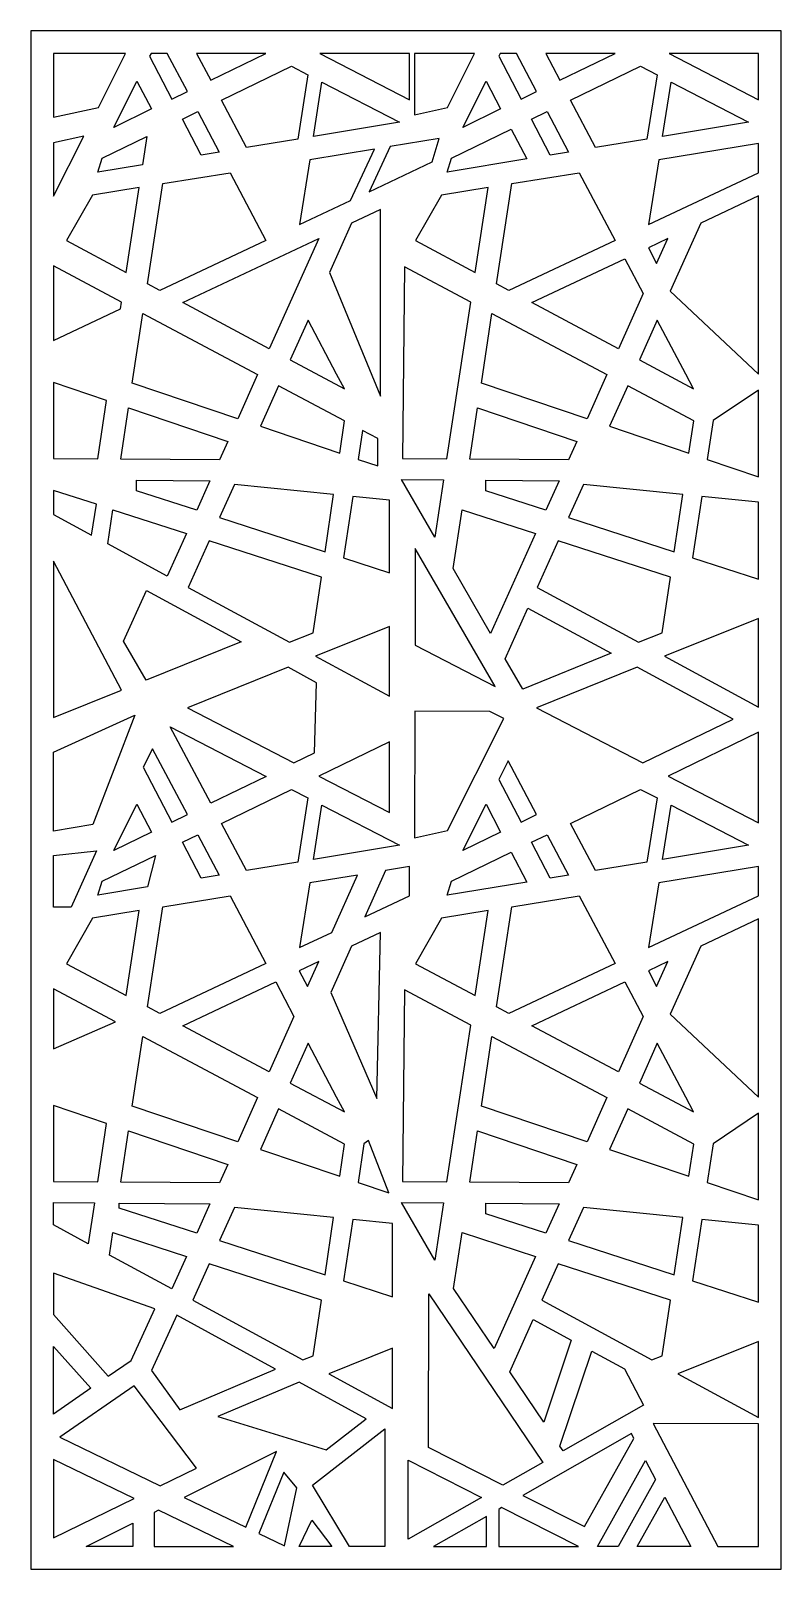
# Model space of a CAD drawing. Extents: x 4447 to 5508, y 2590 to 4766.
import ezdxf

# ---------------------------------------------------------------- set-up
doc = ezdxf.new("R2010")
doc.units = 0
doc.layers.add('LAYER_01', color=7, linetype='CONTINUOUS')
doc.layers.add('LAYER_02', color=7, linetype='CONTINUOUS')

msp = doc.modelspace()

# ---------------------------------------------------------------- linework, layer by layer
at = {"layer": 'LAYER_01'}
for points in [[(5074.7, 4733.4), (4989.7, 4733.4), (4989.4, 4646.9), (5036.2, 4657.2)], [(5110.7, 4733.4), (5108.7, 4729.5), (5140.3, 4669), (5162.2, 4679.6), (5133.7, 4733.4)], [(5195.2, 4695.6), (5273.2, 4733.4), (5175.3, 4733.4)], [(5349.6, 4733.4), (5476.2, 4668), (5476.2, 4733.4)], [(5210.2, 4667.2), (5309.4, 4715.3), (5332.6, 4703.3), (5318.2, 4612.5), (5245.5, 4600.4)], [(5111.4, 4655), (5057.9, 4629), (5090.9, 4694.2)], [(5461.9, 4636.4), (5340.3, 4616.2), (5352.5, 4693)], [(5207.3, 4594.1), (5181.6, 4589.8), (5155.2, 4640.5), (5177.2, 4651.2)], [(5126.3, 4626.5), (5148.3, 4584.3), (5035.7, 4565.6), (5041.9, 4585.6)], [(5476.2, 4564.9), (5476.2, 4606.1), (5335.1, 4583.2), (5320.6, 4491.5)], [(5127.2, 4549.4), (5222.7, 4564.9), (5273.3, 4469.2), (5123.2, 4398.4), (5105.6, 4407.8)], [(5093.9, 4544), (5027.9, 4533.3), (4991.2, 4468.8), (5075.6, 4423.8)], [(5476.2, 4532.2), (5394.4, 4493.7), (5351.2, 4397.4), (5476.2, 4280.2)], [(5332.1, 4436.6), (5347.8, 4471.7), (5320.4, 4458.8)], [(5277.9, 4315.9), (5155.7, 4381.1), (5287.1, 4443.1), (5313, 4394.1)], [(5069.2, 4382), (4975.5, 4431.9), (4972.8, 4160.9), (5035.4, 4160.3)], [(5261.5, 4279.4), (5233.6, 4217), (5084.2, 4267.5), (5099.2, 4366)], [(5332.9, 4356.5), (5307.6, 4300.1), (5384.3, 4259.2), (5373.2, 4280.2)], [(5384.6, 4213.8), (5291.2, 4263.6), (5265.5, 4206.3), (5377.8, 4168.3)], [(5476.2, 4135), (5476.2, 4257.4), (5411.9, 4214.3), (5403.7, 4159.5)], [(5078.8, 4232.4), (5219.2, 4185), (5207.4, 4158.7), (5067.8, 4160)], [(4971.3, 4131.2), (5030.8, 4130.6), (5018.5, 4049.6)], [(5090.4, 4115.1), (5090.4, 4130.1), (5194.1, 4129.1), (5175.5, 4087.5)], [(5228.6, 4124.2), (5207.5, 4077.1), (5356.9, 4028.7), (5369, 4109.8)], [(5383, 4020.3), (5476.2, 3990), (5476.2, 4098.8), (5395.9, 4107)], [(5056.9, 4088.4), (5160.7, 4054.8), (5097.3, 3913.4), (5044.2, 4005.2)], [(4990.4, 3896.8), (5103.7, 3838.2), (4990.8, 4033.3)], [(5163.2, 3978.4), (5306.5, 3900.9), (5339.9, 3914.4), (5351.6, 3992.9), (5192.8, 4044.4)], [(5118, 3877.6), (5150.1, 3949), (5267.9, 3885.3), (5142.7, 3834.8)], [(5343.2, 3881.1), (5476.2, 3809.2), (5476.2, 3934.7)], [(5162.1, 3808), (5312.6, 3730.2), (5440.2, 3792.1), (5304.6, 3865.5)], [(5116.1, 3792.9), (5096.3, 3803), (4990, 3803.4), (4989.4, 3624.5), (5036.2, 3634.9)], [(5348.2, 3711.8), (5476.2, 3645.6), (5476.2, 3773.8)], [(5162.2, 3657.2), (5122, 3733.3), (5108.7, 3707.1), (5140.3, 3646.6)], [(5318.2, 3590.2), (5245.5, 3578.1), (5210.2, 3644.8), (5309.4, 3692.9), (5332.6, 3680.9)], [(5090.9, 3671.9), (5111.4, 3632.6), (5057.9, 3606.7)], [(5461.9, 3614), (5340.3, 3593.8), (5352.5, 3670.6)], [(5155.2, 3618.1), (5177.2, 3628.8), (5207.3, 3571.7), (5181.6, 3567.5)], [(5126.3, 3604.1), (5148.3, 3561.9), (5035.7, 3543.2), (5041.9, 3563.2)], [(5476.2, 3542.5), (5476.2, 3583.8), (5335.1, 3560.8), (5320.6, 3469.1)], [(5222.7, 3542.6), (5273.3, 3446.9), (5123.2, 3376.1), (5105.6, 3385.4), (5127.2, 3527)], [(5093.9, 3521.6), (5027.9, 3510.9), (4991.2, 3446.4), (5075.6, 3401.5)], [(5476.2, 3509.8), (5394.4, 3471.3), (5351.2, 3375.1), (5476.2, 3257.8)], [(5320.4, 3436.4), (5332.1, 3414.2), (5347.8, 3449.3)], [(5277.9, 3293.5), (5155.7, 3358.7), (5287.1, 3420.7), (5313, 3371.7)], [(5069.2, 3359.6), (4975.5, 3409.6), (4972.8, 3138.5), (5035.4, 3138), (5053.6, 3257.8)], [(5261.5, 3257), (5233.6, 3194.7), (5084.2, 3245.2), (5099.2, 3343.6)], [(5332.9, 3334.1), (5307.6, 3277.7), (5384.3, 3236.8), (5373.2, 3257.8)], [(5384.6, 3191.4), (5291.2, 3241.2), (5265.5, 3183.9), (5377.8, 3145.9)], [(5476.2, 3112.6), (5476.2, 3235.1), (5411.9, 3191.9), (5403.7, 3137.1)], [(5078.8, 3210.1), (5219.2, 3162.6), (5207.4, 3136.4), (5067.8, 3137.7)], [(4971.3, 3108.8), (5030.8, 3108.2), (5018.5, 3027.3)], [(5090.4, 3092.8), (5090.4, 3107.7), (5194.1, 3106.7), (5175.5, 3065.2)], [(5228.6, 3101.8), (5207.5, 3054.8), (5356.9, 3006.3), (5369, 3087.4)], [(5383, 2997.9), (5476.2, 2967.7), (5476.2, 3076.5), (5395.9, 3084.7)], [(5044.8, 2987.2), (5056.9, 3066.1), (5160.7, 3032.4), (5102.3, 2902.2)], [(5169.7, 2970.5), (5325.5, 2886.2), (5339.9, 2892), (5351.6, 2970.5), (5192.8, 3022)], [(5114.4, 2708.9), (5009.2, 2762.1), (5009.9, 2979.6), (5171, 2741.2)], [(5172.6, 2798.2), (5124.4, 2869.5), (5157.5, 2943.1), (5211.3, 2914)], [(5195.4, 2764.4), (5240.2, 2898.4), (5286.5, 2873.4), (5313.3, 2822.4), (5199.9, 2757.7)], [(5476.2, 2804.7), (5476.2, 2912.4), (5362.2, 2866.4)], [(5476.2, 2622.3), (5476.2, 2795.7), (5327, 2796.2), (5418.6, 2622.3)], [(5299.8, 2775.2), (5296.3, 2781.9), (5143, 2694.5), (5230.1, 2650.4)], [(4980.7, 2744.2), (5084.3, 2691.7), (4980.7, 2632.6)], [(5330.5, 2717), (5277.6, 2622.3), (5248.5, 2622.3), (5316.4, 2743.8)], [(5221.6, 2622.3), (5112.9, 2677.3), (5108.7, 2674.8), (5108.7, 2622.3)], [(5304.5, 2622.3), (5343.6, 2692.2), (5380.3, 2622.3)], [(5091.3, 2664.9), (5016.6, 2622.3), (5091.3, 2622.3)]]:
    msp.add_lwpolyline(points, close=True, dxfattribs=at)
at = {"layer": 'LAYER_02'}
for points in [[(4446.9, 2590.2), (5508.3, 2590.2), (5508.3, 4765.6), (4446.9, 4765.6)], [(4479.1, 4643.2), (4542.5, 4657.2), (4581, 4733.4), (4479.1, 4733.4)], [(4668.4, 4679.6), (4640, 4733.4), (4617, 4733.4), (4615, 4729.5), (4646.6, 4669)], [(4779.4, 4733.4), (4681.5, 4733.4), (4701.5, 4695.6)], [(4982.4, 4668), (4982.4, 4733.4), (4855.8, 4733.4)], [(4824.5, 4612.5), (4751.8, 4600.4), (4716.5, 4667.2), (4815.6, 4715.3), (4838.9, 4703.3)], [(4564.2, 4629), (4597.1, 4694.2), (4617.6, 4655)], [(4846.6, 4616.2), (4858.7, 4693), (4968.2, 4636.4)], [(4661.4, 4640.5), (4683.4, 4651.2), (4713.6, 4594.1), (4687.9, 4589.8)], [(4479.1, 4606.9), (4479.1, 4531.8), (4521.8, 4616.4)], [(4605, 4576.1), (4541.9, 4565.6), (4548.1, 4585.6), (4611.1, 4616.1)], [(4955.1, 4601.7), (4925.3, 4538), (5014.7, 4580.1), (5024.5, 4613)], [(4899, 4525.6), (4932.9, 4598.1), (4841.4, 4583.2), (4826.8, 4491.5)], [(4629.4, 4398.4), (4611.9, 4407.8), (4633.5, 4549.4), (4729, 4564.9), (4779.6, 4469.2)], [(4581.8, 4423.8), (4600.1, 4544), (4534.1, 4533.3), (4497.5, 4468.8)], [(4941.6, 4249.1), (4941.6, 4512.9), (4900.7, 4493.7), (4869.4, 4423.9)], [(4854.1, 4471.7), (4784.2, 4315.9), (4661.9, 4381.1)], [(4479.1, 4327.6), (4573.9, 4372.3), (4575.4, 4382), (4479.1, 4433.4)], [(4767.8, 4279.4), (4739.8, 4217), (4590.5, 4267.5), (4605.5, 4366)], [(4839.1, 4356.5), (4813.8, 4300.1), (4890.5, 4259.2), (4879.4, 4280.2)], [(4479.1, 4160.9), (4541.6, 4160.3), (4554.2, 4242.9), (4479.1, 4268.3)], [(4797.4, 4263.6), (4771.7, 4206.3), (4884, 4168.3), (4890.8, 4213.8)], [(4725.4, 4185), (4713.7, 4158.7), (4574.1, 4160), (4585.1, 4232.4)], [(4937.6, 4188.8), (4916.1, 4200.3), (4910, 4159.5), (4937.6, 4150.2)], [(4479.1, 4081.5), (4533, 4052.3), (4539.7, 4096.1), (4479.1, 4115.7)], [(4700.4, 4129.1), (4681.7, 4087.5), (4596.7, 4115.1), (4596.7, 4130.1)], [(4863.2, 4028.7), (4875.3, 4109.8), (4734.9, 4124.2), (4713.8, 4077.1)], [(4954.1, 3999.2), (4954.1, 4101.7), (4902.2, 4107), (4889.2, 4020.3)], [(4639.9, 3994.4), (4555.7, 4040), (4563.1, 4088.4), (4667, 4054.8)], [(4812.8, 3900.9), (4846.1, 3914.4), (4857.9, 3992.9), (4699.1, 4044.4), (4669.5, 3978.4)], [(4479.1, 4015.7), (4479.1, 3794.4), (4575.4, 3833.3)], [(4610.2, 3847.3), (4578.3, 3902.4), (4610.4, 3973.9), (4744.3, 3901.4)], [(4954.1, 3923.3), (4849.5, 3881.1), (4954.1, 3824.5)], [(4851, 3843.7), (4810.8, 3865.5), (4668.4, 3808), (4818.9, 3730.2), (4848.1, 3744.4)], [(4479.1, 3633.6), (4479.1, 3745.4), (4594.2, 3797.7), (4534.5, 3643.3)], [(4701.5, 3673.3), (4644.3, 3781.5), (4780, 3711.3)], [(4606.1, 3724.2), (4646.6, 3646.6), (4668.4, 3657.2), (4619.3, 3750.3)], [(4954.1, 3660.3), (4954.1, 3760.1), (4854.5, 3711.8)], [(4751.8, 3578.1), (4716.5, 3644.8), (4815.6, 3692.9), (4838.9, 3680.9), (4824.5, 3590.2)], [(4617.6, 3632.6), (4564.2, 3606.7), (4597.1, 3671.9)], [(4846.6, 3593.8), (4858.7, 3670.6), (4968.2, 3614)], [(4713.6, 3571.7), (4687.9, 3567.5), (4661.4, 3618.1), (4683.4, 3628.8)], [(4479.1, 3526.5), (4479.1, 3599.3), (4539.7, 3605.9), (4503.9, 3526.5)], [(4612.1, 3554.9), (4541.9, 3543.2), (4548.1, 3563.2), (4623.2, 3599.6)], [(4872.7, 3490.7), (4909, 3571.8), (4841.4, 3560.8), (4826.8, 3469.1)], [(4919.3, 3512.7), (4982.4, 3542.5), (4982.4, 3583.8), (4948.7, 3578.3)], [(4611.9, 3385.4), (4633.5, 3527), (4729, 3542.6), (4779.6, 3446.9), (4629.4, 3376.1)], [(4497.5, 3446.4), (4581.8, 3401.5), (4600.1, 3521.6), (4534.1, 3510.9)], [(4936.3, 3255.8), (4941.6, 3490.6), (4900.7, 3471.3), (4871.2, 3405.6)], [(4838.3, 3414.2), (4854.1, 3449.3), (4826.6, 3436.4)], [(4793.4, 3420.7), (4819.2, 3371.7), (4784.2, 3293.5), (4661.9, 3358.7)], [(4479.1, 3411), (4479.1, 3326.1), (4566.7, 3364.3)], [(4767.8, 3257), (4739.8, 3194.7), (4590.5, 3245.2), (4605.5, 3343.6)], [(4839.1, 3334.1), (4813.8, 3277.7), (4890.5, 3236.8), (4879.4, 3257.8)], [(4479.1, 3138.5), (4541.6, 3138), (4554.2, 3220.5), (4479.1, 3245.9)], [(4771.7, 3183.9), (4884, 3145.9), (4890.8, 3191.4), (4797.4, 3241.2)], [(4585.1, 3210.1), (4725.4, 3162.6), (4713.7, 3136.4), (4574.1, 3137.7)], [(4953.5, 3122.4), (4924.7, 3196.3), (4918.2, 3191.9), (4910, 3137.1)], [(4479.1, 3108.8), (4537.1, 3108.2), (4528.2, 3050.4), (4479.1, 3077)], [(4571.8, 3100.8), (4571.8, 3107.9), (4700.4, 3106.7), (4681.7, 3065.2)], [(4863.2, 3006.3), (4875.3, 3087.4), (4734.9, 3101.8), (4713.8, 3054.8)], [(4958.4, 3078.9), (4902.2, 3084.7), (4889.2, 2997.9), (4958.4, 2975.5)], [(4667, 3032.4), (4646.4, 2986.5), (4558.3, 3034.1), (4563.1, 3066.1)], [(4556.6, 2863.2), (4588.8, 2885.5), (4622.2, 2958.2), (4479.1, 3008.8), (4479.1, 2950.2)], [(4699.1, 3022), (4676, 2970.5), (4831.8, 2886.2), (4846.1, 2892), (4857.9, 2970.5)], [(4653.6, 2949.4), (4617.5, 2871.1), (4657.6, 2815.4), (4793.2, 2873)], [(4479.1, 2905.2), (4531.8, 2846.1), (4479.1, 2809.6)], [(4958.4, 2817.7), (4958.4, 2902.6), (4868.4, 2866.4)], [(4921.3, 2803), (4826.4, 2854.9), (4711.5, 2806.1), (4864.8, 2759.2)], [(4488.1, 2776.8), (4629.8, 2708.2), (4681.3, 2733.3), (4593.1, 2849.4)], [(4947.7, 2788.6), (4947.7, 2622.3), (4897.8, 2622.3), (4845.3, 2709.1)], [(4479.1, 2745.5), (4479.1, 2634.7), (4593.1, 2690.3)], [(4751, 2649.6), (4794.4, 2756.7), (4664.1, 2691.7)], [(4805.7, 2623.2), (4823.3, 2705.2), (4804.7, 2727.3), (4769.6, 2640.6)], [(4525.1, 2622.3), (4591.4, 2655.4), (4591.4, 2622.3)], [(4621.4, 2622.3), (4733.7, 2622.3), (4627.8, 2673.6), (4621.4, 2670.4)], [(4826.3, 2622.3), (4844.3, 2659.4), (4872.9, 2622.3)]]:
    msp.add_lwpolyline(points, close=True, dxfattribs=at)

doc.saveas('drawing.dxf')
